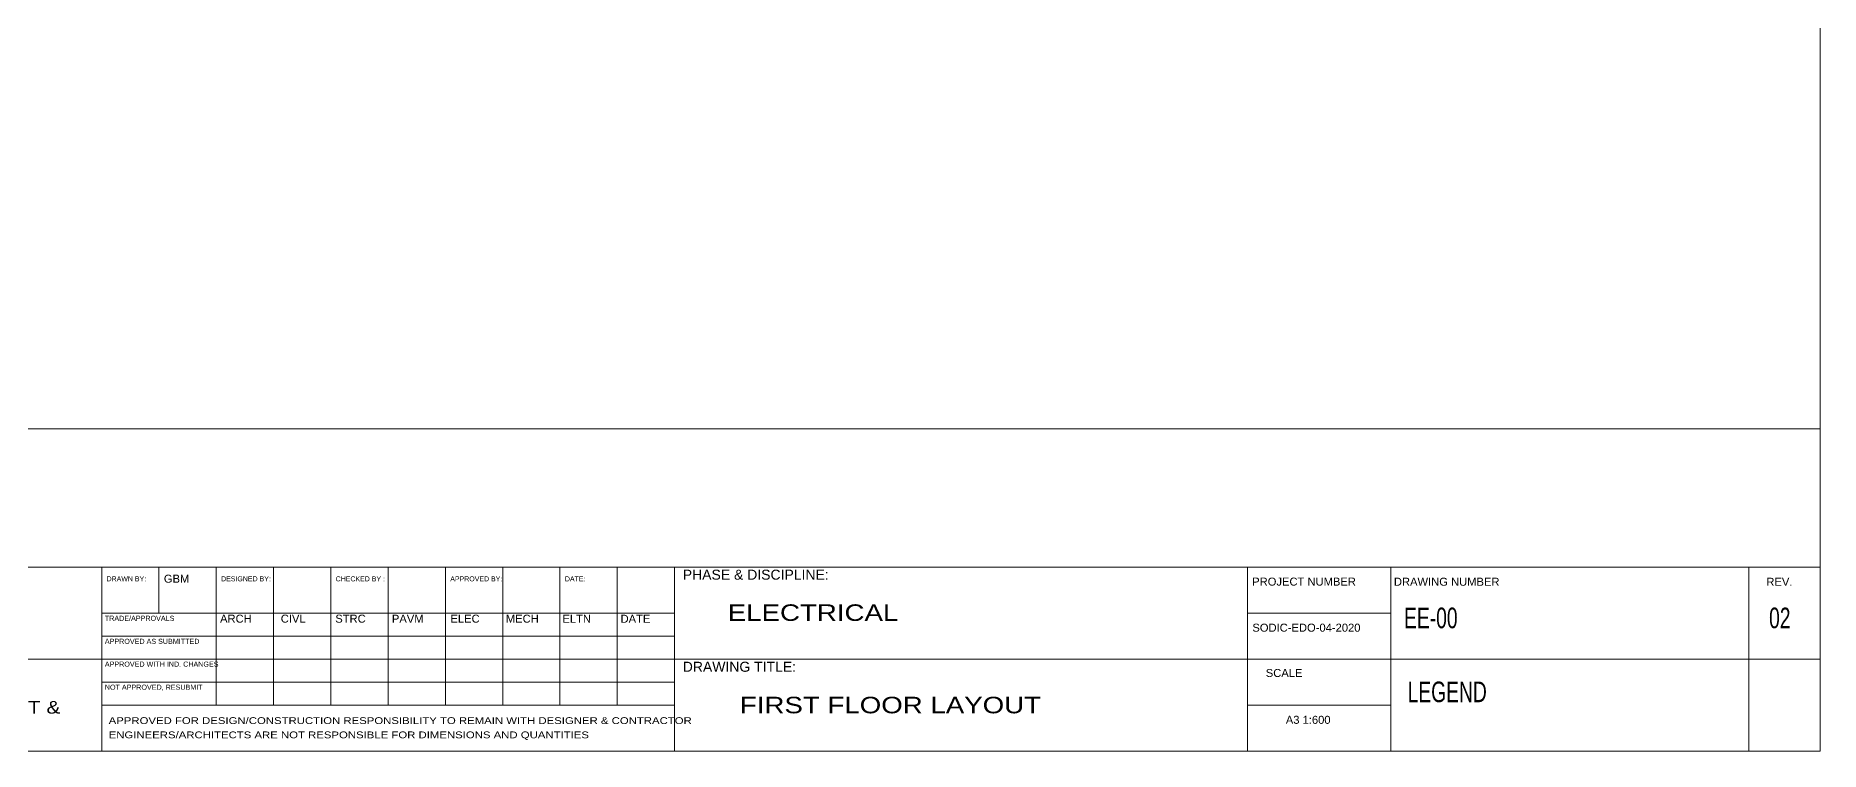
# Model space of a CAD drawing. Header units: millimetres. Extents: x 3129 to 72716, y 58282 to 107485.
# Drawn here: x 29360 to 72716, y 58282 to 75649 of the extents above; entities that cross this region are included whole.
import ezdxf

# ---------------------------------------------------------------- set-up
doc = ezdxf.new("R2010")
doc.units = ezdxf.units.MM
doc.header["$LTSCALE"] = 1000
doc.header["$MEASUREMENT"] = 0
doc.linetypes.add('DASHDOT', pattern=[25.4, 12.7, -6.35, 0, -6.35])
doc.layers.add('01-First Floor-FUR$0$Frame', color=252, linetype='Continuous', lineweight=9)
doc.layers.add('T-DATA-CLNG-COND', color=51, linetype='DASHDOT', lineweight=25)
doc.styles.add('01-First Floor-FUR$0$MARI3', font='arial.ttf', dxfattribs={"width": 1.2})
doc.styles.add('01-First Floor-FUR$0$TTLB-A0-JeddahDP$0$Standard', font='txt_____.ttf')
doc.styles.add('01-First Floor-FUR$0$TTLB-A0-JeddahDP$0$swis721', font='swiss.ttf')
doc.styles.add('DC_Elc_Romans', font='elc_romans.shx', dxfattribs={"width": 0.7})

msp = doc.modelspace()

# ---------------------------------------------------------------- linework, layer by layer
at = {"layer": '01-First Floor-FUR$0$Frame'}
for p, q in [((72716, 58282, 0), (72716, 107485, 0)), ((72716, 66108, 0), (3129, 66108, 0)), ((72716, 62754, 0), (3129, 62754, 0)), ((30963, 62754, 0), (30963, 58282, 0)), ((32355, 62754, 0), (32355, 61636, 0)), ((33747, 62754, 0), (33747, 59400, 0)), ((35138, 62754, 0), (35138, 59400, 0)), ((36530, 62754, 0), (36530, 59400, 0)), ((37921, 62754, 0), (37921, 59400, 0)), ((39313, 62754, 0), (39313, 59400, 0)), ((40705, 62754, 0), (40705, 59400, 0)), ((42096, 62754, 0), (42096, 59400, 0)), ((43488, 62754, 0), (43488, 59400, 0)), ((44881, 62754, 0), (44881, 58282, 0)), ((58798, 62754, 0), (58798, 58282, 0)), ((62278, 62754, 0), (62278, 58282, 0)), ((70976, 62754, 0), (70976, 58282, 0)), ((44881, 61636, 0), (30963, 61636, 0)), ((58798, 61636, 0), (62278, 61636, 0)), ((44881, 61077, 0), (30963, 61077, 0)), ((30963, 60518, 0), (17046, 60518, 0)), ((44881, 60518, 0), (30963, 60518, 0)), ((72716, 60518, 0), (44881, 60518, 0)), ((44881, 59959, 0), (30963, 59959, 0)), ((44881, 59400, 0), (30963, 59400, 0)), ((58798, 59400, 0), (62278, 59400, 0)), ((3129, 58282, 0), (72716, 58282, 0))]:
    msp.add_line(p, q, dxfattribs=at)

# ---------------------------------------------------------------- texts
at = {"layer": '01-First Floor-FUR$0$Frame', "width": 1.2}
for s, height, style, p in [('ELECTRICAL ', 400.79, '01-First Floor-FUR$0$MARI3', (46173, 61447, 1)), ('STELLA OBASANJO HOSPITAL  REFURBISHMENT &', 304.6, '01-First Floor-FUR$0$MARI3', (17308, 59197, 0)), ('FIRST FLOOR LAYOUT', 400.79, '01-First Floor-FUR$0$MARI3', (46468, 59204, 0)), ('APPROVED FOR DESIGN/CONSTRUCTION RESPONSIBILITY TO REMAIN WITH DESIGNER & CONTRACTOR', 164.62, '01-First Floor-FUR$0$TTLB-A0-JeddahDP$0$swis721', (31133, 58944, 0)), ('ENGINEERS/ARCHITECTS ARE NOT RESPONSIBLE FOR DIMENSIONS AND QUANTITIES', 164.62, '01-First Floor-FUR$0$TTLB-A0-JeddahDP$0$swis721', (31133, 58598, 0))]:
    msp.add_text(s, height=height, dxfattribs=dict(at, style=style)).set_placement(p)
at = {"layer": '01-First Floor-FUR$0$Frame'}
for s, insert, char_height, width, attachment_point, style in [('{\\fArial|b0|i0|c0|p34;DRAWN BY:}', (31082, 62468, 0), 121.51, 1600.19, 4, '01-First Floor-FUR$0$TTLB-A0-JeddahDP$0$Standard'), ('{\\fArial|b0|i0|c0|p34;DESIGNED BY:}', (33865, 62467, 0), 121.51, 2567.61, 4, '01-First Floor-FUR$0$TTLB-A0-JeddahDP$0$Standard'), ('{\\fArial|b0|i0|c0|p34;CHECKED BY :}', (36648, 62466, 0), 121.51, 1721.91, 4, '01-First Floor-FUR$0$TTLB-A0-JeddahDP$0$Standard'), ('{\\fArial|b0|i0|c0|p34;APPROVED BY:}', (39432, 62466, 0), 121.51, 1484.97, 4, '01-First Floor-FUR$0$TTLB-A0-JeddahDP$0$Standard'), ('{\\fArial|b0|i0|c0|p34;DATE:}', (42217, 62467, 0), 121.51, 1849.49, 4, '01-First Floor-FUR$0$TTLB-A0-JeddahDP$0$Standard'), ('PHASE & DISCIPLINE:', (45080, 62690, 0), 243.01, 5832.34, 1, '01-First Floor-FUR$0$TTLB-A0-JeddahDP$0$swis721'), ('DRAWING NUMBER', (63639, 62396, 0), 194.41, 2499.58, 5, '01-First Floor-FUR$0$TTLB-A0-JeddahDP$0$swis721'), ('REV.', (71722, 62396, 0), 194.4, 3082.18, 5, '01-First Floor-FUR$0$TTLB-A0-JeddahDP$0$swis721'), ('DRAWING TITLE:', (45080, 60455, 0), 243.01, 5832.34, 1, '01-First Floor-FUR$0$TTLB-A0-JeddahDP$0$swis721')]:
    msp.add_mtext(s, dxfattribs=dict(at, insert=insert, char_height=char_height, width=width, attachment_point=attachment_point, style=style))
at = {"layer": '01-First Floor-FUR$0$Frame', "style": '01-First Floor-FUR$0$TTLB-A0-JeddahDP$0$swis721'}
for s, insert, char_height, attachment_point in [('GBM', (32783, 62371, 0), 194.4, 8), (' PROJECT NUMBER', (60136, 62300, 0), 194.41, 8), ('TRADE/APPROVALS', (31040, 61446, 0), 124.42, 7), ('ARCH', (34224, 61401, 0), 194.4, 8), ('CIVL', (35616, 61401, 0), 194.4, 8), ('STRC', (37008, 61401, 0), 194.4, 8), ('PAVM', (38399, 61401, 0), 194.4, 8), ('ELEC', (39791, 61401, 0), 194.4, 8), ('MECH', (41182, 61401, 0), 194.4, 8), ('ELTN', (42504, 61401, 0), 194.4, 8), ('DATE', (43931, 61401, 0), 194.4, 8), ('SODIC-EDO-04-2020', (60231, 61182, 0), 194.41, 8), ('APPROVED AS SUBMITTED', (31040, 60887, 0), 124.42, 7), ('APPROVED WITH IND. CHANGES', (31040, 60333, 0), 124.42, 7), ('SCALE', (59689, 60083, 0), 194.4, 8), ('NOT APPROVED, RESUBMIT', (31040, 59752, 0), 124.42, 7), ('A3 1:600', (60274, 58946, 0), 194.4, 8)]:
    msp.add_mtext(s, dxfattribs=dict(at, insert=insert, char_height=char_height, attachment_point=attachment_point))
at = {"layer": 'T-DATA-CLNG-COND', "style": 'DC_Elc_Romans', "width": 0.7}
for s, p in [('EE-00', (62603, 61269, 0)), ('02', (71471, 61269, 0)), ('LEGEND', (62689, 59474, 0))]:
    msp.add_text(s, height=500, dxfattribs=at).set_placement(p)

doc.saveas('drawing.dxf')
